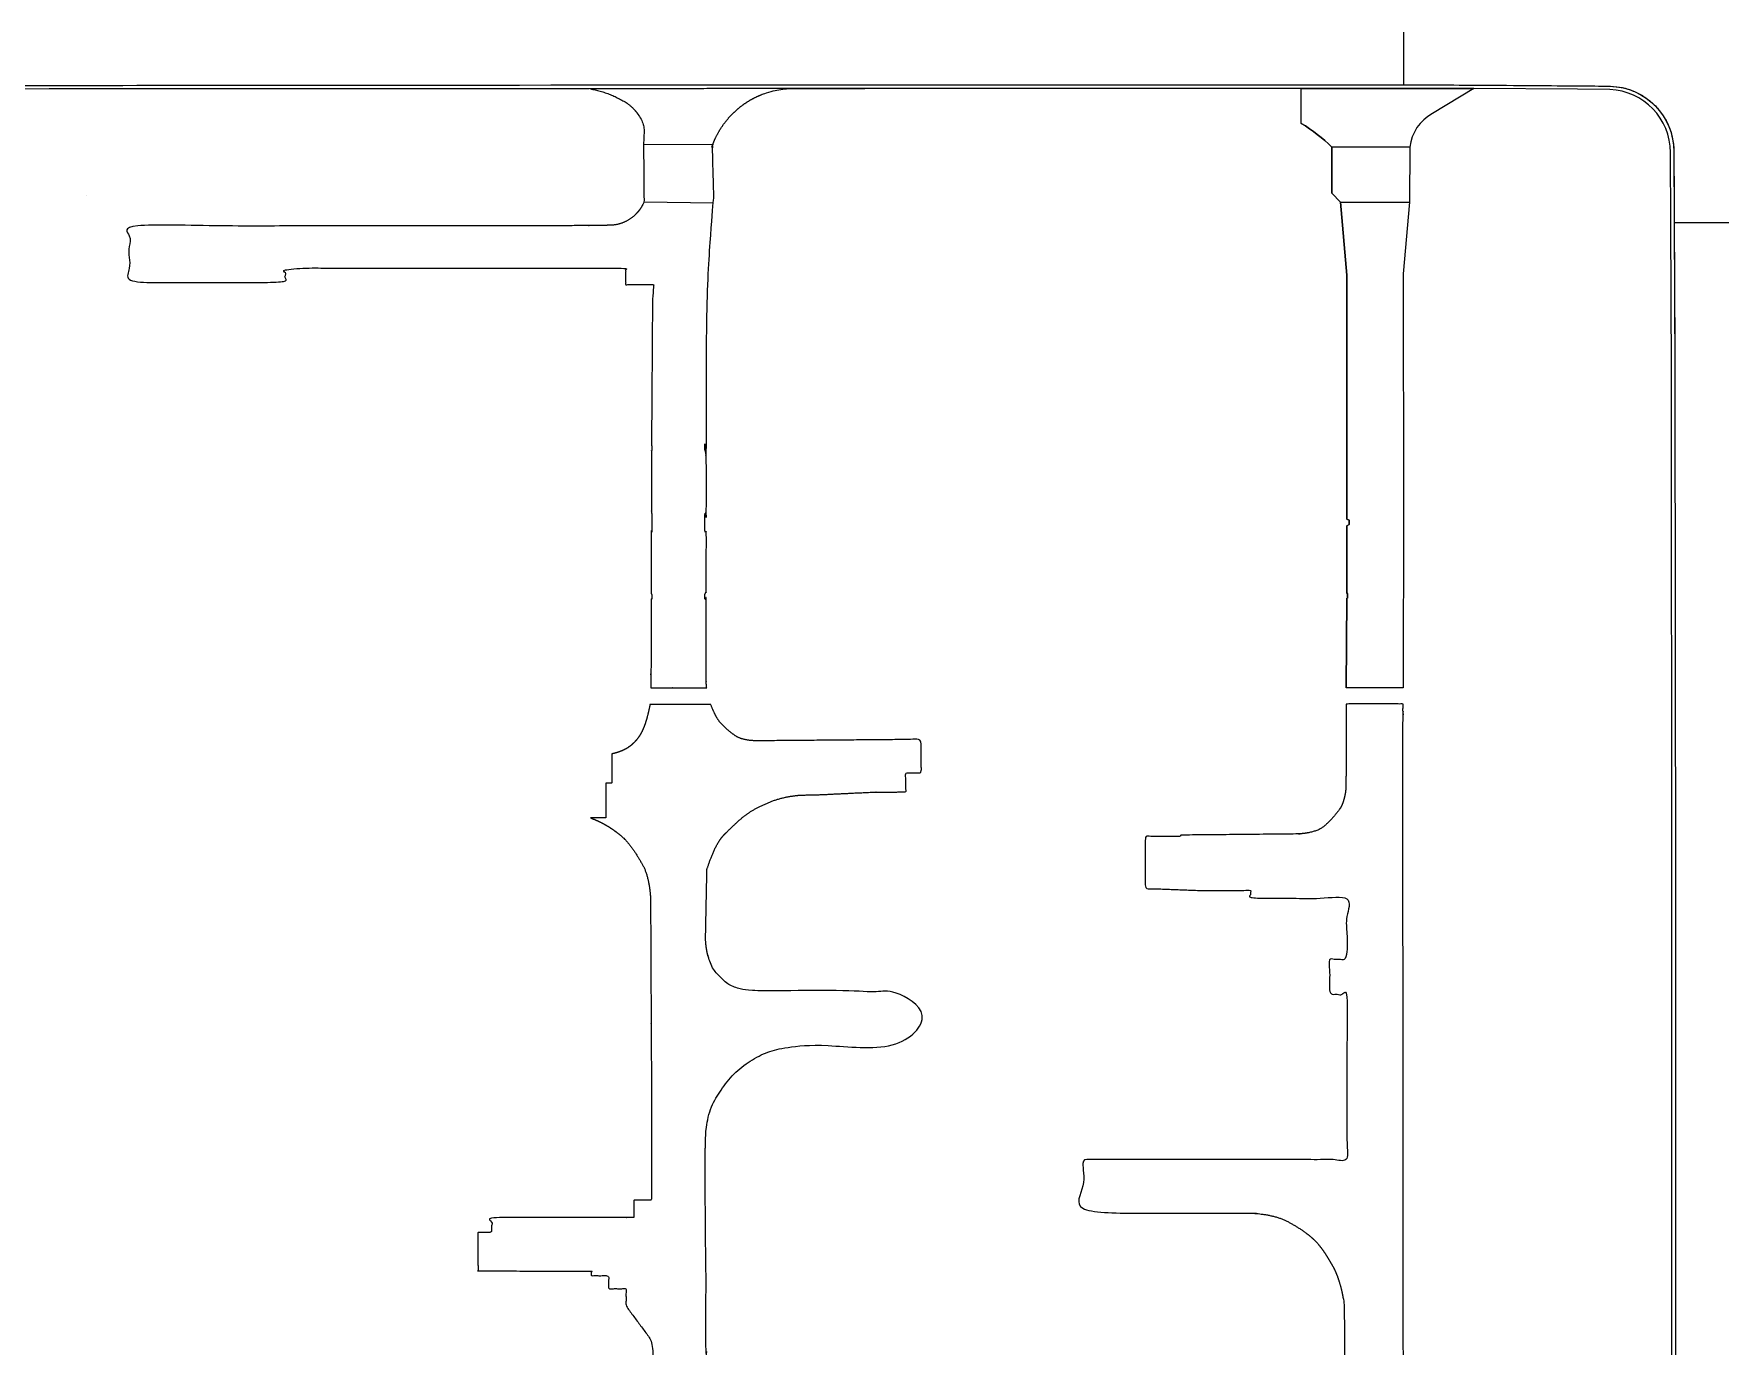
# Model space of a CAD drawing. Header units: millimetres. Extents: x 0 to 840, y 0 to 594.
# Drawn here: x 700.8 to 712.46, y 192.76 to 201.81 of the extents above; entities that cross this region are included whole.
import ezdxf

# ---------------------------------------------------------------- set-up
doc = ezdxf.new("R2010")
doc.units = ezdxf.units.MM
doc.layers.add('AC-0000-BESTAAND-co-06', color=1, linetype='Continuous')

msp = doc.modelspace()

# ---------------------------------------------------------------- linework, layer by layer
at = {"layer": 'AC-0000-BESTAAND-co-06', "linetype": 'Continuous', "lineweight": 13, "transparency": 33554687}
for p, q in [((710.2404492036108, 201.8208766132393), (710.2395154512155, 201.4607277384293)), ((705.4819005769345, 201.0459316132856), (705.0000638276938, 201.0468537382349)), ((710.2848349515948, 201.0286609881823), (709.7461969530809, 201.0288957383982)), ((705.0031125773344, 200.6526173633556), (705.4816665765497, 200.6449703634516)), ((709.8046084525663, 200.6506471131961), (710.2808149517182, 200.6486464884165)), ((712.1065658279363, 200.5090576131861), (712.4832882028672, 200.5105744882985))]:
    msp.add_line(p, q, dxfattribs=at)
at = {"layer": 'AC-0000-BESTAAND-co-06', "linetype": 'Continuous', "lineweight": 0, "transparency": 33554687}
msp.add_line((701.1594750764448, 200.6989591133115), (701.1594750764448, 200.6990067382376), dxfattribs=at)
at = {"layer": 'AC-0000-BESTAAND-co-06', "linetype": 'Continuous', "lineweight": 13, "transparency": 33554687, "flags": 128}
for points in [[(700.5227393260825, 201.4519298634059), (700.901425200947, 201.4552422382203), (710.2395154512155, 201.4607277384293), (711.4395075761381, 201.4518023631335), (711.667234952994, 201.4494556132504), (711.6672349194664, 201.4494555912479, -0.4042129064841196), (712.1046875244606, 200.9985365863922), (712.1046874518174, 200.9985364882541), (712.1065658279363, 200.5090576131861), (712.1118600782606, 199.4846832384155), (712.1153674521152, 195.8490398634258), (712.1149110770452, 184.8354623633004)], [(712.0909110786993, 184.8355069882036), (712.0913674509752, 195.8490169881643), (712.0878600771207, 199.484660363154), (712.0825658267963, 200.5089657384469), (712.0807107020769, 200.9924359882516), (712.0807107551623, 200.9924358052467, 0.4042129064841196), (711.6633882182318, 201.425493957222), (711.663388201468, 201.4254938632748), (711.4393290779221, 201.4278031132217), (710.7246068264026, 201.4339144883943), (709.5354608283046, 201.4341927382429), (709.2237942036841, 201.4330703633404), (706.5216608266014, 201.4330703633404), (704.6251444532204, 201.4318823633748), (700.9015373284597, 201.4312422381281), (700.5229519526142, 201.4279309882349)], [(709.5354608283046, 201.1930703634662, -0.05374771454984904), (709.7461969530809, 201.0288957383982), (709.7461969530809, 201.0288957383982), (709.744860827424, 200.7108987383344), (709.8046084525663, 200.6506471131961), (709.8502632011327, 200.1469366134643), (709.8499673283327, 198.532674863216), (709.8497322019789, 198.4643914882126), (709.8654807028029, 198.4565172381499), (709.8654807028029, 198.426517238122), (709.8495743260387, 198.4185642383327), (709.8499673283327, 197.9564746131455), (709.8534462009225, 197.9495168634257), (709.8534462009225, 197.9195168633978), (709.8497284524742, 197.9195168633978), (709.845724950977, 197.3005399881895)]]:
    msp.add_lwpolyline(points, format="xyb", dxfattribs=at)
for points in [[(709.5354608283046, 201.2944909884627), (709.5354608283046, 201.4341927382429)], [(712.1118600782606, 199.4846832384155), (712.1153674521152, 195.8490398634258), (712.1148919523362, 184.3780197382239)]]:
    msp.add_lwpolyline(points, dxfattribs=at)
msp.add_lwpolyline([(710.2370569524023, 197.3005399881895), (709.845724950977, 197.3005399881895), (709.8497284524742, 197.9195168633978), (709.8534462009225, 197.9195168633978), (709.8534462009225, 197.9495168634257), (709.8499673283327, 197.9564746131455), (709.8495743260387, 198.4185642383327), (709.8654807028029, 198.426517238122), (709.8654807028029, 198.4565172381499), (709.8497322019789, 198.4643914882126), (709.8499673283327, 198.532674863216), (709.8502632011327, 200.1469366134643), (709.8046084525663, 200.6506471131961), (709.744860827424, 200.7108987383344), (709.7461969530809, 201.0288957383982), (709.7461969558749, 201.0288957345565, 0.05374771454984904), (709.5354608283046, 201.1930703634662), (709.5354608283046, 201.4341927382429), (710.7246068264026, 201.4339144883943), (710.4390582036826, 201.2605268633724), (710.4390582064766, 201.2605267341514, 0.2482399296849926), (710.2848350158561, 201.0286607716498), (710.2848349515948, 201.0286606134414), (710.2808149517182, 200.6486464884165), (710.2386900768283, 200.1564379882566), (710.2390343271795, 198.5317962382487)], format="xyb", close=True, dxfattribs=at)
at = {"layer": 'AC-0000-BESTAAND-co-06', "linetype": 'Continuous', "lineweight": 13, "transparency": 33554687}
for points, weights, knots in [([(699.7599143269131, 199.0126309882417), (699.7598567013288, 199.084630988169), (699.7597990785384, 199.1566309884456), (699.7597414529541, 199.228630988373), (699.8087774528781, 199.2286702383808), (699.857813452802, 199.2287094883886), (699.906849452726, 199.2287487383965), (699.906788077637, 199.2604003634569), (699.906726702548, 199.2920519881682), (699.906665327459, 199.3237036132286), (699.842665451079, 199.3235792383584), (699.778665577493, 199.323454863139), (699.7146657011131, 199.3233304882688), (699.7143859523007, 199.4673302384126), (699.7141062034884, 199.6113299882072), (699.7138264518821, 199.7553297383511), (699.6999904526988, 199.755786113421), (699.6861544535154, 199.7562424881417), (699.6723184515381, 199.7566988632116), (699.6731237009758, 199.7816211132831), (699.6739289532075, 199.8065433633546), (699.6747342026451, 199.8314656134262), (699.6771389511073, 199.8757394881486), (699.6795437023634, 199.9200133632203), (699.6819484536195, 199.9642872382919), (699.6825418281028, 200.0047493632683), (699.6831352025861, 200.0452114882446), (699.6837285770694, 200.0856736132209), (699.7006912021557, 200.0854977381914), (699.717653827242, 200.0853218631619), (699.7346164523283, 200.0851459881324), (699.7350307027468, 200.2729074881445), (699.7354449531654, 200.4606689881566), (699.7358592035839, 200.6484304881687), (699.7352192033673, 200.7763377382453), (699.7345792031506, 200.9042449883218), (699.7339392029339, 201.0321522383983), (699.7358042825604, 201.0760301282662), (699.7481331010008, 201.1565245755282), (699.780834453612, 201.200981738375), (699.8172160819763, 201.2504422034635), (699.8675048439422, 201.3005466700797), (699.915107703268, 201.3423068633801), (699.9687850898722, 201.3893960112273), (700.0659845000723, 201.4154128253958), (700.1184117034668, 201.4258962382828), (700.1176595785314, 201.4333727384019), (700.116907453596, 201.4408492381717), (700.1161553286606, 201.4483257382908), (700.2516833268696, 201.4495271133292), (700.3872113278726, 201.4507284883675), (700.5227393260816, 201.4519298634059), (700.6489679519677, 201.4530339884604), (700.7751965778539, 201.4541381131658), (700.901425200946, 201.4552422382203), (704.0141219510356, 201.4570707381736), (707.1268187011251, 201.4588992381268), (710.2395154512146, 201.4607277384293), (710.6395128261888, 201.4577526133307), (711.039510201163, 201.4547774882321), (711.4395075761372, 201.4518023631335), (711.5154167036185, 201.4510201132889), (711.5913258283058, 201.4502378634443), (711.6672349529931, 201.4494556132504), (711.9247649074182, 201.4411371324477), (712.1041786395594, 201.2562003816508), (712.1046875244597, 200.9985365863922), (712.1053138286466, 200.8353771131751), (712.105939828291, 200.6722173633552), (712.1065658279354, 200.5090576131861), (712.1083305761808, 200.167599488379), (712.1100953272203, 199.8261413632226), (712.1118600782597, 199.4846832384155)], [1, 1, 1, 1, 1, 1, 1, 1, 1, 1, 1, 1, 1, 1, 1, 1, 1, 1, 1, 1, 1, 1, 1, 1, 1, 1, 1, 1, 1, 1, 1, 1, 1, 1, 1, 1, 1, 1, 1, 1, 1, 1, 1, 1, 1, 1, 1, 1, 1, 1, 1, 1, 1, 1, 1, 1, 1, 1, 1, 1, 1, 1, 1, 1, 0.8127445433415776, 0.8127445433415776, 1, 1, 1, 1, 1, 1, 1], [0, 0, 0, 0, 0.01666666666666667, 0.01666666666666667, 0.01666666666666667, 0.03333333333333333, 0.03333333333333333, 0.03333333333333333, 0.05, 0.05, 0.05, 0.06666666666666667, 0.06666666666666667, 0.06666666666666667, 0.08333333333333333, 0.08333333333333333, 0.08333333333333333, 0.1, 0.1, 0.1, 0.1166666666666667, 0.1166666666666667, 0.1166666666666667, 0.1333333333333333, 0.1333333333333333, 0.1333333333333333, 0.15, 0.15, 0.15, 0.1666666666666667, 0.1666666666666667, 0.1666666666666667, 0.1833333333333333, 0.1833333333333333, 0.1833333333333333, 0.2, 0.2, 0.2, 0.2593991066869605, 0.2593991066869605, 0.2593991066869605, 0.3254831133038344, 0.3254831133038344, 0.3254831133038344, 0.4, 0.4, 0.4, 0.4333333333333333, 0.4333333333333333, 0.4333333333333333, 0.4666666666666667, 0.4666666666666667, 0.4666666666666667, 0.5, 0.5, 0.5, 0.5333333333333333, 0.5333333333333333, 0.5333333333333333, 0.5666666666666667, 0.5666666666666667, 0.5666666666666667, 0.6, 0.6, 0.6, 0.8, 0.8, 0.8, 0.9, 0.9, 0.9, 1, 1, 1, 1]), ([(705.0511684533799, 197.3954783632453), (705.0511684533799, 197.3954783632453), (705.0515582034955, 197.5681408631881), (705.051947953611, 197.7408033631309), (705.0523377009326, 197.913465863423), (705.0537217012266, 197.913465863423), (705.0551057015205, 197.913465863423), (705.0564897018144, 197.913465863423), (705.0564897018144, 197.9234658633159), (705.0564897018144, 197.9334658632088), (705.0564897018144, 197.9434658634509), (705.0551353259602, 197.9465616132165), (705.0537809529001, 197.9496573633314), (705.0524265770459, 197.9527531134463), (705.0527457012454, 198.0941147381473), (705.0530648282388, 198.2354763631974), (705.0533839524383, 198.3768379882476), (705.0547118275085, 198.3768379882476), (705.0560397025788, 198.3768379882476), (705.0573675776491, 198.3768379882476), (705.0573675776491, 198.4188379881471), (705.0573675776491, 198.4608379883957), (705.0573675776491, 198.5028379882951), (705.0561344516123, 198.5028379882951), (705.0549013283694, 198.5028379882951), (705.0536682023326, 198.5028379882951), (705.0537543263877, 198.5409919882459), (705.0538404532367, 198.5791459881966), (705.0539265772918, 198.6172999881474), (705.0541659532705, 198.7232911133706), (705.0544053264553, 198.8292822382446), (705.054644702434, 198.9352733634678), (705.0552597022274, 198.9366791134034), (705.0558747020209, 198.9380848633391), (705.0564897018144, 198.9394906132748), (705.0564897018144, 198.9494906131677), (705.0564897018144, 198.9594906134098), (705.0564897018144, 198.9694906133027), (705.0559004512274, 198.9694906133027), (705.0553112034345, 198.9694906133027), (705.0547219528476, 198.9694906133027), (705.056967827923, 199.2993177382541), (705.0592137029985, 199.6291448632055), (705.0614595780739, 199.9589719881569), (705.0640453281471, 200.0000314882291), (705.0666310782203, 200.0410909883012), (705.0692168282935, 200.0821504883734), (705.0049695768053, 200.081728863277), (704.940722328111, 200.0813072381807), (704.8764750766227, 200.0808856134336), (704.8764750766227, 200.1189237384624), (704.8764750766227, 200.156961863142), (704.8764750766227, 200.1949999881708), (704.0942750763738, 200.1949999881708), (703.312075076125, 200.1949999881708), (702.5298750786701, 200.1949999881708), (702.5298750786701, 200.1623904882963), (702.5298750786701, 200.1297809884218), (702.5298750786701, 200.097171488198), (702.1710750762963, 200.0968276132862), (701.8122750767166, 200.0964837383744), (701.4534750771368, 200.0961398634627), (701.4534750771368, 200.2261398634673), (701.4534750771368, 200.3561398631227), (701.4534750771368, 200.4861398631274), (702.4498392021874, 200.4863717383505), (703.446203327238, 200.4866036132244), (704.4425674522886, 200.4868354884475), (704.5488445781762, 200.4879427382057), (704.6551217012698, 200.4890499883131), (704.7613988271573, 200.4901572384206), (704.8710210644326, 200.4898435212472), (704.962003153249, 200.5509941379805), (705.0031123091126, 200.6526169928056), (705.0020874873394, 200.7778892396982), (705.0010625761593, 200.9031613633069), (705.0000375783661, 201.0284333632826), (704.9991681682536, 201.0646913617184), (705.004781059421, 201.1147141760248), (705.0032445783386, 201.1514127384671), (705.0010445550674, 201.2039597698986), (704.9644165071318, 201.2613387369584), (704.9186427020127, 201.3059146133983), (704.8876877580428, 201.3360594478236), (704.8523340164343, 201.3518290057345), (704.8181449514473, 201.369869738448), (704.7599629875863, 201.4005709370631), (704.6825471068391, 201.4225419274098), (704.6251444532195, 201.4318823633748), (705.2573165786112, 201.432278363247), (705.8894887012088, 201.4326743634683), (706.5216608266005, 201.4330703633404), (706.3484013224611, 201.4330657442133), (706.1751418183217, 201.4330611247369), (706.0018823141822, 201.4330565056098), (705.7509947497988, 201.4193290545172), (705.5510481153274, 201.267163491555), (705.4709581308657, 201.0290068031554), (705.472428487114, 201.0285124063757), (705.4738988461563, 201.0280180099453), (705.4753692024046, 201.0275236131656), (705.4783474518576, 200.9208152383599), (705.4813257013107, 200.8141068632049), (705.4843039535576, 200.7073984883991), (705.4834248260254, 200.6865891131838), (705.4825457012871, 200.6657797383177), (705.4816665765488, 200.6449703634516), (705.4663475784132, 200.4575967384535), (705.4510285774836, 200.2702231134554), (705.435709576554, 200.0828494884572), (705.4351195771837, 199.7117298632893), (705.4345295778135, 199.3406102381214), (705.4339395784432, 198.9694906133027), (705.4301229514772, 198.9694906133027), (705.4263063273052, 198.9694906133027), (705.4224897031331, 198.9694906133027), (705.4224897031331, 198.9594906134098), (705.4224897031331, 198.9494906131677), (705.4224897031331, 198.9394906132748), (705.4262767028654, 198.9308344884575), (705.4300637025976, 198.9221783632911), (705.4338507023299, 198.9135222381246), (705.4336332031185, 198.7766274881815), (705.4334157011131, 198.6397327382383), (705.4331982019016, 198.5028379882951), (705.4299213275904, 198.5028379882951), (705.4266444532791, 198.5028379882951), (705.4233675761739, 198.5028379882951), (705.4233675761739, 198.4608379883957), (705.4233675761739, 198.4188379881471), (705.4233675761739, 198.3768379882476), (705.4265777025962, 198.3768379882476), (705.4297878262246, 198.3768379882476), (705.4329979526469, 198.3768379882476), (705.4327800762499, 198.2398889881824), (705.4325622026467, 198.1029399884665), (705.4323443262497, 197.9659909884012), (705.4290594528088, 197.9584826133014), (705.425774576574, 197.9509742382015), (705.4224897031331, 197.9434658634509), (705.4224897031331, 197.9334658632088), (705.4224897031331, 197.9234658633159), (705.4224897031331, 197.913465863423), (705.4257468268866, 197.913465863423), (705.429003953434, 197.913465863423), (705.4322610771874, 197.913465863423), (705.4319603261197, 197.7242943631518), (705.431659577846, 197.5351228632298), (705.4313588267783, 197.3459513633079), (705.4323169593358, 197.3308798192102), (705.4334510503927, 197.3156126467311), (705.435340202845, 197.3005399881895), (705.3072114525953, 197.3005399881895), (705.1790827023456, 197.3005399881895), (705.0509539520958, 197.3005399881895), (705.0510254525238, 197.3321861133245), (705.0510969529519, 197.3638322384595), (705.0511684533799, 197.3954783632453)], [1, 1, 1, 1, 1, 1, 1, 1, 1, 1, 1, 1, 1, 1, 1, 1, 1, 1, 1, 1, 1, 1, 1, 1, 1, 1, 1, 1, 1, 1, 1, 1, 1, 1, 1, 1, 1, 1, 1, 1, 1, 1, 1, 1, 1, 1, 1, 1, 1, 1, 1, 1, 1, 1, 1, 1, 1, 1, 1, 1, 1, 1, 1, 1, 1, 1, 1, 1, 1, 1, 1, 0.8855716340591825, 0.8855716340591825, 1, 1, 1, 1, 1, 1, 1, 1, 1, 1, 1, 1, 1, 1, 1, 1, 1, 1, 1, 1, 1, 1, 0.885109822217354, 0.885109822217354, 1, 1, 1, 1, 1, 1, 1, 1, 1, 1, 1, 1, 1, 1, 1, 1, 1, 1, 1, 1, 1, 1, 1, 1, 1, 1, 1, 1, 1, 1, 1, 1, 1, 1, 1, 1, 1, 1, 1, 1, 1, 1, 1, 1, 1, 1, 1, 1, 1, 1, 1, 1, 1, 1, 1, 1, 1, 1, 1, 1, 1], [0, 0, 0, 0, 0.001811594202898551, 0.003623188405797101, 0.003623188405797101, 0.003623188405797101, 0.007246376811594203, 0.007246376811594203, 0.007246376811594203, 0.0108695652173913, 0.0108695652173913, 0.0108695652173913, 0.01449275362318841, 0.01449275362318841, 0.01449275362318841, 0.01811594202898551, 0.01811594202898551, 0.01811594202898551, 0.02173913043478261, 0.02173913043478261, 0.02173913043478261, 0.02536231884057971, 0.02536231884057971, 0.02536231884057971, 0.02898550724637681, 0.02898550724637681, 0.02898550724637681, 0.03260869565217391, 0.03260869565217391, 0.03260869565217391, 0.03623188405797101, 0.03623188405797101, 0.03623188405797101, 0.03985507246376811, 0.03985507246376811, 0.03985507246376811, 0.04347826086956521, 0.04347826086956521, 0.04347826086956521, 0.04710144927536231, 0.04710144927536231, 0.04710144927536231, 0.0507246376811594, 0.0507246376811594, 0.0507246376811594, 0.05434782608695651, 0.05434782608695651, 0.05434782608695651, 0.0579710144927536, 0.0579710144927536, 0.0579710144927536, 0.0615942028985507, 0.0615942028985507, 0.0615942028985507, 0.0652173913043478, 0.0652173913043478, 0.0652173913043478, 0.0688405797101449, 0.0688405797101449, 0.0688405797101449, 0.072463768115942, 0.072463768115942, 0.072463768115942, 0.0760869565217391, 0.0760869565217391, 0.0760869565217391, 0.07971014492753621, 0.07971014492753621, 0.07971014492753621, 0.08333333333333333, 0.08333333333333333, 0.08333333333333333, 0.1666666666666667, 0.1666666666666667, 0.1666666666666667, 0.25, 0.25, 0.25, 0.2665082085677595, 0.2665082085677595, 0.2665082085677595, 0.2901455748319962, 0.2901455748319962, 0.2901455748319962, 0.3061305548800042, 0.3061305548800042, 0.3061305548800042, 0.3333333333333333, 0.3333333333333333, 0.3333333333333333, 0.4166666666666667, 0.4166666666666667, 0.4166666666666667, 0.5, 0.5, 0.5, 0.5833333333333334, 0.5833333333333334, 0.5833333333333334, 0.6666666666666666, 0.6666666666666666, 0.6666666666666666, 0.671875, 0.671875, 0.671875, 0.6770833333333334, 0.6770833333333334, 0.6770833333333334, 0.6822916666666666, 0.6822916666666666, 0.6822916666666666, 0.6875, 0.6875, 0.6875, 0.6927083333333334, 0.6927083333333334, 0.6927083333333334, 0.6979166666666666, 0.6979166666666666, 0.6979166666666666, 0.703125, 0.703125, 0.703125, 0.7083333333333334, 0.7083333333333334, 0.7083333333333334, 0.7135416666666666, 0.7135416666666666, 0.7135416666666666, 0.71875, 0.71875, 0.71875, 0.7239583333333334, 0.7239583333333334, 0.7239583333333334, 0.7291666666666666, 0.7291666666666666, 0.7291666666666666, 0.734375, 0.734375, 0.734375, 0.7395833333333334, 0.7395833333333334, 0.7395833333333334, 0.7447916666666666, 0.7447916666666666, 0.7447916666666666, 0.75, 0.75, 0.75, 0.8333333333333334, 0.8333333333333334, 0.8333333333333334, 0.9166666666666666, 0.9166666666666666, 0.9166666666666666, 1, 1, 1, 1]), ([(704.6337645784611, 196.404499988168), (704.6337645784611, 196.404499988168), (704.669068076148, 196.404499988168), (704.704371576629, 196.404499988168), (704.73967507711, 196.404499988168), (704.73967507711, 196.4844999883589), (704.73967507711, 196.5644999882006), (704.73967507711, 196.6444999883915), (704.7532750782216, 196.6444999883915), (704.7668750765392, 196.6444999883915), (704.7804750776509, 196.6444999883915), (704.7804752033794, 196.7115073632249), (704.780475326314, 196.7785147384075), (704.7804754520425, 196.8455221132408), (704.8372087073171, 196.8579261428476), (704.8902725497851, 196.8784612915279), (704.934669828474, 196.923666863333), (704.9831011131996, 196.9729798858552), (705.0056453034872, 197.0296354737166), (705.022196701228, 197.0906956133931), (705.0308297373945, 197.1225439435602), (705.0391025137747, 197.1541218672446), (705.0442898277784, 197.1865396132725), (705.0442884531462, 197.1865397383026), (705.0442870785141, 197.1865398633327), (705.044285701088, 197.1865399883627), (705.1839155763978, 197.1865399883627), (705.3235454517076, 197.1865399883627), (705.4631753270173, 197.1865399883627), (705.4631748268971, 197.1865398633327), (705.4631743267769, 197.1865397383026), (705.4631738266567, 197.1865396132725), (705.4739371542478, 197.1585838752599), (705.4859582814047, 197.1317094526985), (705.4998465780759, 197.1047221133285), (705.5296981702218, 197.046715355691), (705.5882770702833, 197.0010651962166), (705.6360113271171, 196.9683443633639), (705.682327044628, 196.9365959098595), (705.7739785597319, 196.9336053089737), (705.8201652015218, 196.9359023632514), (706.0850790762001, 196.9380968631976), (706.3499929536724, 196.9402913631438), (706.6149068283507, 196.9424858634393), (706.7143734511578, 196.9434373634667), (706.8138400767589, 196.9443888631449), (706.9133067023599, 196.9453403631724), (706.9139739521438, 196.8686124882461), (706.9146412019277, 196.7918846133198), (706.9153084517116, 196.7151567383935), (706.8792277029374, 196.714650988326), (706.8431469513694, 196.7141452382584), (706.8070662025953, 196.7136394881909), (706.8074430781076, 196.6702969881972), (706.8078199536199, 196.6269544882034), (706.8081968263382, 196.5836119882097), (706.7407145765269, 196.5826662381678), (706.6732323267156, 196.5817204881259), (706.6057500769043, 196.5807747384333), (706.5961163281122, 196.5810463634352), (706.5864825765261, 196.5813179884371), (706.576848827734, 196.5815896134391), (706.4570910785937, 196.57580311315), (706.3373333266595, 196.5700166132101), (706.2175755775193, 196.5642301132702), (706.1727593266064, 196.5632391131749), (706.1279430784875, 196.5622481134287), (706.0831268275747, 196.5612571133333), (706.0200248094866, 196.5567724766242), (705.940473158344, 196.5420651862896), (705.8772162035698, 196.5160366133587), (705.8287930884057, 196.4961117754956), (705.7793180751273, 196.4736289100056), (705.7328367032701, 196.443937613376), (705.6682764659295, 196.4026979296268), (705.6172333466479, 196.3476030692491), (705.5638373265633, 196.2966889883191), (705.4979468616316, 196.2338612243566), (705.4586929478342, 196.1139044207321), (705.4370277034709, 196.0508708632351), (705.4338232013056, 195.890078238308), (705.4306187019342, 195.7292856133809), (705.4274142025629, 195.5684929884537), (705.4288462199861, 195.5154116491121), (705.4437417727554, 195.4136868284349), (705.4842810765499, 195.3589759884435), (705.5121722728604, 195.3213347227811), (705.5527167482892, 195.279288793894), (705.5906625766897, 195.2541308632153), (705.6422940776342, 195.2198993885922), (705.7392629184419, 195.2115339534157), (705.789683326579, 195.2129641131996), (705.9220358268017, 195.2125363633768), (706.0543883270243, 195.2121086132047), (706.1867408272469, 195.2116808633818), (706.3252299534747, 195.2121588634127), (706.4637190769085, 195.2126368634435), (706.6022082031363, 195.2131148631252), (706.6028505782256, 195.2072279881486), (706.6034929533148, 195.201341113172), (706.604135328404, 195.1954542381955), (706.7096192021513, 195.1959228634169), (706.8151030786926, 195.196391488289), (706.9205869524399, 195.1968601131612), (706.9208553270096, 195.077521238456), (706.9211237015793, 194.9581823634016), (706.921392076149, 194.8388434883473), (706.7596567025998, 194.8392108633216), (706.5979213262567, 194.8395782382959), (706.4361859527075, 194.8399456132702), (706.3076902036214, 194.8353731132611), (706.1791944517413, 194.830800613252), (706.0506987026552, 194.8262281132429), (705.98755262649, 194.8239977017311), (705.8978816573167, 194.8091054674969), (705.8342097033405, 194.779150238357), (705.771486097447, 194.7496411716365), (705.7063516773874, 194.7148729475248), (705.6493688285941, 194.6631053632391), (705.5706696505317, 194.5916090049814), (705.5148323760027, 194.5026580657377), (705.4722555768335, 194.419204988264), (705.4391298819924, 194.3542766411356), (705.4278606283137, 194.2531865687142), (705.4283505784938, 194.188836863128), (705.4273600778201, 194.1613079882027), (705.4263695771465, 194.1337791132773), (705.4253790764728, 194.106250238352), (705.4253753269682, 194.0038283632402), (705.4253715774635, 193.9014064881285), (705.4253678279588, 193.798984613366), (705.4265985763291, 193.6449371133731), (705.4278293274933, 193.4908896133802), (705.4290600786576, 193.3368421133873), (705.4297644518906, 193.3032129881703), (705.4304688279176, 193.2695838633026), (705.4311732011506, 193.2359547384349), (705.4302709535355, 193.0896053634151), (705.4293687031263, 192.9432559883953), (705.4284664527172, 192.7969066133755), (705.4306310764173, 192.7512761133057), (705.4327957029113, 192.7056456132359), (705.4349603266114, 192.6600151131661), (705.4340728283519, 191.5364263633764), (705.4331853272984, 190.4128376132376), (705.4322978262448, 189.2892488634479), (705.4299970776433, 189.0790279882294), (705.4276963262478, 188.8688071133602), (705.4253955776462, 188.6585862381417), (705.4279274516398, 188.429473113365), (705.4304593284273, 188.2003599882391), (705.4329912024209, 187.9712468634625), (705.4339707032436, 187.931879988153), (705.4349502012724, 187.8925131131928), (705.4359297020951, 187.8531462382325), (705.4373239534566, 187.8334262383669), (705.4387182020241, 187.813706238152), (705.4401124533856, 187.7939862382864), (705.436746655464, 187.5859542859052), (705.5737188667654, 187.4293429807094), (705.7803452717731, 187.4049705363377), (705.9337412020782, 187.4025337382718), (706.0871369535694, 187.4000968633718), (706.2405327022666, 187.3976599881225), (706.2401712019587, 187.3125687382217), (706.2398097016508, 187.2274774883208), (706.2394482013428, 187.1423862384199), (706.1549684521401, 187.1425764884134), (706.0704887029374, 187.1427667384069), (705.9860089509407, 187.1429569884003), (705.9160178270781, 187.1431146132327), (705.8460267032156, 187.1432722384143), (705.776035576559, 187.1434298632466), (705.5731749091892, 187.1351227409704), (705.440368470237, 186.9815525694084), (705.4614114029923, 186.7796155933556), (705.4593530785883, 186.7096374883349), (705.4572948268274, 186.6396592383771), (705.4552365778604, 186.5696809884193), (705.3134074532086, 186.5704119881648), (705.1715783285567, 186.5711429882595), (705.0297492011109, 186.5718739883541), (705.0304932011882, 186.6418701134189), (705.0312372012654, 186.7118662381345), (705.0319812013427, 186.7818623631993), (705.0348645760337, 186.9323827384305), (705.0377479535186, 187.0829031133126), (705.0406313282097, 187.2334234881946), (705.0401736092413, 187.3015975914695), (705.0289023578757, 187.3909912478211), (705.0038269529709, 187.4594468632513), (704.9803214589724, 187.5236166320774), (704.9490317389959, 187.5900897765332), (704.9052900760094, 187.6501579881678), (704.862672348007, 187.7086827585972), (704.8164053824389, 187.7562332111211), (704.7569828270593, 187.7976286131689), (704.6962726968, 187.8399209759464), (704.6292094974438, 187.867742395707), (704.5645238277161, 187.8904636131865), (704.4930051634678, 187.9155849600011), (704.4030018546277, 187.9292990423073), (704.3317992020989, 187.9311301134094), (704.100361578598, 187.9303031132822), (703.8689239523032, 187.929476113155), (703.6374863260085, 187.9286491133771), (703.6374863260085, 187.9290789883617), (703.6374863260085, 187.9295088633462), (703.6374863260085, 187.9299387383307), (703.6374863260085, 187.9295088633462), (703.6374863260085, 187.9290789883617), (703.6374863260085, 187.9286491133771), (703.6374863260085, 188.0531549881944), (703.6374863260085, 188.1776608633609), (703.6374863260085, 188.3021667381781), (703.9882169528523, 188.3003387383451), (704.3389475769022, 188.2985107381628), (704.6896782009521, 188.2966827383298), (704.7344161313617, 188.2965119797536), (704.8261504205534, 188.3065340149715), (704.8723268280396, 188.3423817384555), (704.924382414169, 188.3827935940153), (704.9852736466223, 188.4434457145198), (705.015282452538, 188.4992701133979), (705.0459904293189, 188.5563951587337), (705.0523756988937, 188.658210319214), (705.0496354535812, 188.7137318631667), (705.0497619532639, 189.5837576131835), (705.0498884529466, 190.4537833632003), (705.0500149526292, 191.3238091132171), (705.038328769117, 191.3939534897017), (705.0042916093612, 191.5820379018351), (704.9108670786613, 191.6524077382437), (704.8202442018905, 191.7206672922275), (704.7278311825016, 191.7950601316788), (704.6145953279579, 191.8314031131831), (704.4992622737432, 191.8684191891025), (704.3788622025991, 191.8796870615133), (704.2638229536483, 191.8668188634128), (704.1536588430995, 191.8544959943774), (704.0485644233072, 191.8244393752921), (703.9448895766059, 191.7560693631913), (703.8393978993067, 191.6865012121652), (703.7772397086615, 191.5984978331053), (703.7223143265242, 191.4943936132859), (703.665453093558, 191.3866202296722), (703.6499799829567, 191.248131335693), (703.7005249517629, 191.1394223633488), (703.7430075551042, 191.048053428045), (703.8271516202608, 190.972511722337), (703.9027950777331, 190.9193427383234), (703.9961447133342, 190.8537282688576), (704.1753464392045, 190.8391428175182), (704.2634925781408, 190.8420818634131), (704.2637293277899, 190.7168084884561), (704.2639660774389, 190.5915351131498), (704.264202827088, 190.4662617381928), (703.9103622012431, 190.465526613154), (703.5565215781921, 190.4647914884645), (703.2026809523472, 190.4640563634257), (703.2026809523472, 190.6291949883835), (703.2026809523472, 190.7943336133412), (703.2026809523472, 190.959472238299), (703.2367668277243, 190.959472238299), (703.2708527031014, 190.959472238299), (703.3049385784784, 190.959472238299), (703.3049385784784, 191.3938811133648), (703.3049385784784, 191.8282899884307), (703.3049385784784, 192.2626988631473), (703.6172273275101, 192.2619263632023), (703.9295160765419, 192.2611538632573), (704.2418048283675, 192.2603813633123), (704.3929258263329, 192.2600951132863), (704.5440468270922, 192.2598088632603), (704.6951678278515, 192.2595226132344), (704.7794833280736, 192.2989854882271), (704.8637988282958, 192.3384483632199), (704.9481143285179, 192.3779112382126), (705.0165244326586, 192.4099297810844), (705.0308878351593, 192.5088475624598), (705.0463009536857, 192.5821306131347), (705.0632789763281, 192.6628541584159), (705.0815741647625, 192.7644687926895), (705.0320524531076, 192.8313271131865), (704.9810924515718, 192.9001272384576), (704.9301324528301, 192.9689273633794), (704.8791724512944, 193.0377274883012), (704.8791724512944, 193.0777274882221), (704.8791724512944, 193.1177274881429), (704.8791724512944, 193.157727488413), (704.8391724531198, 193.157727488413), (704.7991724521512, 193.157727488413), (704.7591724511826, 193.157727488413), (704.7591724511826, 193.1877274884409), (704.7591724511826, 193.2177274884689), (704.7591724511826, 193.2477274881476), (704.719172453008, 193.2477274881476), (704.6791724520394, 193.2477274881476), (704.6391724510709, 193.2477274881476), (704.6391724510709, 193.2577274883897), (704.6391724510709, 193.2677274882826), (704.6391724510709, 193.2777274881755), (704.3789443284863, 193.2788054882349), (704.1187162031079, 193.2798834882942), (703.8584880777294, 193.2809614883536), (703.8584022023374, 193.3080226132679), (703.8583163269454, 193.3350837381822), (703.8582304515535, 193.3621448634458), (703.8577479528853, 193.4234632383832), (703.8572654514232, 193.4847816133206), (703.8567829527551, 193.546099988258), (703.8886803271839, 193.546099988258), (703.9205777016127, 193.546099988258), (703.9524750760415, 193.546099988258), (703.9524750760415, 193.5801284884601), (703.9524750760415, 193.614156988313), (703.9524750760415, 193.6481854881658), (704.2396122035229, 193.6481857382259), (704.5267493282104, 193.6481859882861), (704.8138864528978, 193.6481862383462), (704.8538863281378, 193.6482892383156), (704.8938862033779, 193.6483922382849), (704.9338860786179, 193.6484952382543), (704.9337832019323, 193.6884951131451), (704.9336803280407, 193.7284949883851), (704.9335774513552, 193.7684948632759), (704.973677328288, 193.7685979882754), (705.0137772024268, 193.7687011132748), (705.0538770765656, 193.7688042382742), (705.05382320328, 194.079948988141), (705.0537693272004, 194.3910937383571), (705.0537154511208, 194.7022384882239), (705.0518480776468, 195.079903863234), (705.0499807013789, 195.4575692382441), (705.048113327905, 195.8352346132542), (705.0468509238804, 195.9036426921175), (705.0326704983258, 196.0128213967928), (704.9926748280072, 196.0815439884118), (704.9518717708656, 196.1516538702217), (704.9057760950768, 196.2319693128611), (704.837468328386, 196.2870972384499), (704.8060845774257, 196.3124255582024), (704.7744861100459, 196.3347841783925), (704.7402754532764, 196.3546069882377), (704.7402753275478, 196.3546068632077), (704.7402752018193, 196.3546067381776), (704.7402750760907, 196.3546066131476), (704.7216750769535, 196.364237738404), (704.7034507239828, 196.3746767471112), (704.684475078679, 196.3834999882183), (704.6683743116105, 196.3909864746765), (704.651636078454, 196.3971019884139), (704.6352165783414, 196.4039029881624), (704.6347325765187, 196.4041019881643), (704.6342485774899, 196.4043009881661), (704.6337645784611, 196.404499988168)], [1, 1, 1, 1, 1, 1, 1, 1, 1, 1, 1, 1, 1, 1, 1, 1, 1, 1, 1, 1, 1, 1, 1, 1, 1, 1, 1, 1, 1, 1, 1, 1, 1, 1, 1, 1, 1, 1, 1, 1, 1, 1, 1, 1, 1, 1, 1, 1, 1, 1, 1, 1, 1, 1, 1, 1, 1, 1, 1, 1, 1, 1, 1, 1, 1, 1, 1, 1, 1, 1, 1, 1, 1, 1, 1, 1, 1, 1, 1, 1, 1, 1, 1, 1, 1, 1, 1, 1, 1, 1, 1, 1, 1, 1, 1, 1, 1, 1, 1, 1, 1, 1, 1, 1, 1, 1, 1, 1, 1, 1, 1, 1, 1, 1, 1, 1, 1, 1, 1, 1, 1, 1, 1, 1, 1, 1, 1, 1, 1, 1, 1, 1, 1, 1, 1, 1, 1, 1, 1, 1, 1, 1, 1, 1, 1, 1, 1, 1, 1, 1, 1, 1, 1, 1, 1, 1, 1, 1, 0.8279848799129319, 0.8279848799129319, 1, 1, 1, 1, 1, 1, 1, 1, 1, 1, 1, 1, 1, 0.7896803642766563, 0.7896803642766563, 1, 1, 1, 1, 1, 1, 1, 1, 1, 1, 1, 1, 1, 1, 1, 1, 1, 1, 1, 1, 1, 1, 1, 1, 1, 1, 1, 1, 1, 1, 1, 1, 1, 1, 1, 1, 1, 1, 1, 1, 1, 1, 1, 1, 1, 1, 1, 1, 1, 1, 1, 1, 1, 1, 1, 1, 1, 1, 1, 1, 1, 1, 1, 1, 1, 1, 1, 1, 1, 1, 1, 1, 1, 1, 1, 1, 1, 1, 1, 1, 1, 1, 1, 1, 1, 1, 1, 1, 1, 1, 1, 1, 1, 1, 1, 1, 1, 1, 1, 1, 1, 1, 1, 1, 1, 1, 1, 1, 1, 1, 1, 1, 1, 1, 1, 1, 1, 1, 1, 1, 1, 1, 1, 1, 1, 1, 1, 1, 1, 1, 1, 1, 1, 1, 1, 1, 1, 1, 1, 1, 1, 1, 1, 1, 1, 1, 1, 1, 1, 1, 1, 1, 1, 1, 1, 1, 1, 1, 1, 1, 1, 1, 1, 1, 1, 1, 1, 1, 1, 1, 1, 1, 1, 1, 1, 1, 1, 1, 1, 1, 1], [0, 0, 0, 0, 0.006097560975609756, 0.01219512195121951, 0.01219512195121951, 0.01219512195121951, 0.02439024390243903, 0.02439024390243903, 0.02439024390243903, 0.04878048780487805, 0.04878048780487805, 0.04878048780487805, 0.07317073170731707, 0.07317073170731707, 0.07317073170731707, 0.08234053546011413, 0.08234053546011413, 0.08234053546011413, 0.0923435222803996, 0.0923435222803996, 0.0923435222803996, 0.0975609756097561, 0.0975609756097561, 0.0975609756097561, 0.1219512195121951, 0.1219512195121951, 0.1219512195121951, 0.1463414634146341, 0.1463414634146341, 0.1463414634146341, 0.1707317073170732, 0.1707317073170732, 0.1707317073170732, 0.1753908350860584, 0.1753908350860584, 0.1753908350860584, 0.1854051937373082, 0.1854051937373082, 0.1854051937373082, 0.1951219512195122, 0.1951219512195122, 0.1951219512195122, 0.1978319783197832, 0.1978319783197832, 0.1978319783197832, 0.2005420054200542, 0.2005420054200542, 0.2005420054200542, 0.2032520325203252, 0.2032520325203252, 0.2032520325203252, 0.2059620596205962, 0.2059620596205962, 0.2059620596205962, 0.2086720867208672, 0.2086720867208672, 0.2086720867208672, 0.2113821138211382, 0.2113821138211382, 0.2113821138211382, 0.2140921409214092, 0.2140921409214092, 0.2140921409214092, 0.2168021680216802, 0.2168021680216802, 0.2168021680216802, 0.2195121951219512, 0.2195121951219512, 0.2195121951219512, 0.2254024649968899, 0.2254024649968899, 0.2254024649968899, 0.2299114586908027, 0.2299114586908027, 0.2299114586908027, 0.2361742189479401, 0.2361742189479401, 0.2361742189479401, 0.2439024390243902, 0.2439024390243902, 0.2439024390243902, 0.2682926829268293, 0.2682926829268293, 0.2682926829268293, 0.277587230495376, 0.277587230495376, 0.277587230495376, 0.2839819144870959, 0.2839819144870959, 0.2839819144870959, 0.2926829268292683, 0.2926829268292683, 0.2926829268292683, 0.2961672473867596, 0.2961672473867596, 0.2961672473867596, 0.299651567944251, 0.299651567944251, 0.299651567944251, 0.3031358885017423, 0.3031358885017423, 0.3031358885017423, 0.3066202090592335, 0.3066202090592335, 0.3066202090592335, 0.3101045296167247, 0.3101045296167247, 0.3101045296167247, 0.3135888501742161, 0.3135888501742161, 0.3135888501742161, 0.3170731707317073, 0.3170731707317073, 0.3170731707317073, 0.3226111692340597, 0.3226111692340597, 0.3226111692340597, 0.328066683009198, 0.328066683009198, 0.328066683009198, 0.3356013086300272, 0.3356013086300272, 0.3356013086300272, 0.3414634146341464, 0.3414634146341464, 0.3414634146341464, 0.3536585365853658, 0.3536585365853658, 0.3536585365853658, 0.3658536585365855, 0.3658536585365855, 0.3658536585365855, 0.3685636856368564, 0.3685636856368564, 0.3685636856368564, 0.3712737127371274, 0.3712737127371274, 0.3712737127371274, 0.3739837398373985, 0.3739837398373985, 0.3739837398373985, 0.3766937669376693, 0.3766937669376693, 0.3766937669376693, 0.3794037940379404, 0.3794037940379404, 0.3794037940379404, 0.3821138211382114, 0.3821138211382114, 0.3821138211382114, 0.3848238482384823, 0.3848238482384823, 0.3848238482384823, 0.3875338753387533, 0.3875338753387533, 0.3875338753387533, 0.3902439024390244, 0.3902439024390244, 0.3902439024390244, 0.4146341463414634, 0.4146341463414634, 0.4146341463414634, 0.4207317073170732, 0.4207317073170732, 0.4207317073170732, 0.4268292682926829, 0.4268292682926829, 0.4268292682926829, 0.4329268292682927, 0.4329268292682927, 0.4329268292682927, 0.4390243902439024, 0.4390243902439024, 0.4390243902439024, 0.4634146341463415, 0.4634146341463415, 0.4634146341463415, 0.4878048780487805, 0.4878048780487805, 0.4878048780487805, 0.5121951219512196, 0.5121951219512196, 0.5121951219512196, 0.5365853658536586, 0.5365853658536586, 0.5365853658536586, 0.5609756097560976, 0.5609756097560976, 0.5609756097560976, 0.5660406005667632, 0.5660406005667632, 0.5660406005667632, 0.5707884841038012, 0.5707884841038012, 0.5707884841038012, 0.5754143716721168, 0.5754143716721168, 0.5754143716721168, 0.5801404935198683, 0.5801404935198683, 0.5801404935198683, 0.5853658536585366, 0.5853658536585366, 0.5853658536585366, 0.6097560975609757, 0.6097560975609757, 0.6097560975609757, 0.6341463414634146, 0.6341463414634146, 0.6341463414634146, 0.6463414634146339, 0.6463414634146339, 0.6463414634146339, 0.6585365853658537, 0.6585365853658537, 0.6585365853658537, 0.6829268292682927, 0.6829268292682927, 0.6829268292682927, 0.690360827342879, 0.690360827342879, 0.690360827342879, 0.6987413221357611, 0.6987413221357611, 0.6987413221357611, 0.7073170731707317, 0.7073170731707317, 0.7073170731707317, 0.7317073170731707, 0.7317073170731707, 0.7317073170731707, 0.734860641141638, 0.734860641141638, 0.734860641141638, 0.737919401900313, 0.737919401900313, 0.737919401900313, 0.7410348127745319, 0.7410348127745319, 0.7410348127745319, 0.7440181985786402, 0.7440181985786402, 0.7440181985786402, 0.7470538662356222, 0.7470538662356222, 0.7470538662356222, 0.7501965263023759, 0.7501965263023759, 0.7501965263023759, 0.7528379044540269, 0.7528379044540269, 0.7528379044540269, 0.7560975609756097, 0.7560975609756097, 0.7560975609756097, 0.7595818815331011, 0.7595818815331011, 0.7595818815331011, 0.7630662020905922, 0.7630662020905922, 0.7630662020905922, 0.7665505226480837, 0.7665505226480837, 0.7665505226480837, 0.7700348432055748, 0.7700348432055748, 0.7700348432055748, 0.7735191637630662, 0.7735191637630662, 0.7735191637630662, 0.7770034843205573, 0.7770034843205573, 0.7770034843205573, 0.7804878048780488, 0.7804878048780488, 0.7804878048780488, 0.7872165396291706, 0.7872165396291706, 0.7872165396291706, 0.7926759563893637, 0.7926759563893637, 0.7926759563893637, 0.7986896726831537, 0.7986896726831537, 0.7986896726831537, 0.8048780487804879, 0.8048780487804879, 0.8048780487804879, 0.8089430894308942, 0.8089430894308942, 0.8089430894308942, 0.8130081300813009, 0.8130081300813009, 0.8130081300813009, 0.8170731707317073, 0.8170731707317073, 0.8170731707317073, 0.8211382113821137, 0.8211382113821137, 0.8211382113821137, 0.8252032520325204, 0.8252032520325204, 0.8252032520325204, 0.8292682926829268, 0.8292682926829268, 0.8292682926829268, 0.8536585365853658, 0.8536585365853658, 0.8536585365853658, 0.8780487804878049, 0.8780487804878049, 0.8780487804878049, 0.8810975609756098, 0.8810975609756098, 0.8810975609756098, 0.8841463414634146, 0.8841463414634146, 0.8841463414634146, 0.8871951219512195, 0.8871951219512195, 0.8871951219512195, 0.8902439024390244, 0.8902439024390244, 0.8902439024390244, 0.8932926829268293, 0.8932926829268293, 0.8932926829268293, 0.8963414634146342, 0.8963414634146342, 0.8963414634146342, 0.899390243902439, 0.899390243902439, 0.899390243902439, 0.9024390243902439, 0.9024390243902439, 0.9024390243902439, 0.9122386013140714, 0.9122386013140714, 0.9122386013140714, 0.922236000503399, 0.922236000503399, 0.922236000503399, 0.926829268292683, 0.926829268292683, 0.926829268292683, 0.9512195121951219, 0.9512195121951219, 0.9512195121951219, 0.964414153377295, 0.964414153377295, 0.964414153377295, 0.975609756097561, 0.975609756097561, 0.975609756097561, 1, 1, 1, 1]), ([(709.8264750777403, 187.9666999883284), (709.8424750775689, 187.982699988157), (709.8584750773975, 187.9986999883349), (709.8744750772262, 188.0146999881636), (709.8744750772262, 188.2902999882153), (709.8744750772262, 188.5658999882671), (709.8744750772262, 188.8414999883189), (709.8530310759911, 188.8414127382948), (709.83158707755, 188.8413254882707), (709.810143076315, 188.8412382382467), (709.793459853589, 188.9050141693824), (709.7652634302744, 188.9638466670676), (709.7312794536942, 189.0221071131327), (709.6984279225239, 189.0784261441822), (709.6560674435118, 189.1227019016897), (709.6057369536379, 189.16570586325), (709.5509315221229, 189.2125333535751), (709.4877736610019, 189.246948355556), (709.4275673278266, 189.2724492384386), (709.3638949715191, 189.2994181819759), (709.2743424554014, 189.3091976955566), (709.210959827959, 189.3089131131801), (709.01095982591, 189.3089131131801), (708.8109598266551, 189.3089131131801), (708.6109598274002, 189.3089131131801), (708.6109598274002, 189.3198919883962), (708.6109598274002, 189.330870863263), (708.6109598274002, 189.3418497381299), (708.5683307028035, 189.3409374884595), (708.5257015782067, 189.3400252384399), (708.48307245361, 189.3391129884203), (708.4832792016336, 189.5029734883956), (708.4834859524512, 189.6668339883709), (708.4836927032688, 189.8306944883461), (708.5823570773596, 189.8315929882028), (708.6810214514503, 189.8324914884088), (708.779685828335, 189.8333899882655), (708.7786929527888, 189.8437656133701), (708.7777000772426, 189.8541412381255), (708.7767072016964, 189.8645168632302), (709.0338732027108, 189.8661613632958), (709.2910392009312, 189.8678058633614), (709.5482052019456, 189.8694503634269), (709.7211759523138, 189.8725519497909), (709.850637034016, 189.9873053639692), (709.8744750772262, 190.1586537383064), (709.8744750772262, 190.3886024881886), (709.8744750772262, 190.61855123842), (709.8744750772262, 190.8484999883021), (709.9830609536389, 190.8484999883021), (710.0916468272576, 190.8484999883021), (710.2002327036703, 190.8484999883021), (710.215646828025, 190.8639141133553), (710.2310609523797, 190.8793282384086), (710.2464750767344, 190.8947423634618), (710.2442997018466, 191.3243618634096), (710.2421243269587, 191.7539813633575), (710.2399489520708, 192.1836008633054), (710.239363328054, 192.5063382382305), (710.2387777012432, 192.8290756131555), (710.2381920772264, 193.1518129884298), (710.2376748271877, 193.9548906131913), (710.237157577149, 194.7579682383021), (710.2366403271103, 195.5610458634128), (710.2364135770717, 195.9131314884671), (710.2361868270332, 196.2652171131722), (710.2359600769946, 196.6173027382265), (710.2362648262301, 196.8080484884358), (710.2365695782596, 196.9987942382959), (710.2368743274951, 197.189539988156), (710.1063638259316, 197.189539988156), (709.975853327162, 197.189539988156), (709.8453428283924, 197.189539988156), (709.8446858268821, 196.9987098632646), (709.8440288281658, 196.8078797383732), (709.8433718266556, 196.6170496131326), (709.8412501630032, 196.5772416660129), (709.8287063627163, 196.507095193354), (709.8007763274604, 196.4662234884254), (709.7711605657482, 196.4228849569135), (709.7288620485583, 196.3768509625024), (709.68876420284, 196.3434608633197), (709.6442438666368, 196.3063880887148), (709.5549742285752, 196.2945473184609), (709.5112092024306, 196.2932659884482), (709.2416462017814, 196.2906667382722), (708.9720832011321, 196.2880674884454), (708.7025202032769, 196.2854682382695), (708.7020067027429, 196.2823518634341), (708.7014932022089, 196.2792354882495), (708.7009797016749, 196.2761191134141), (708.620494826197, 196.2760748632518), (708.5400099535132, 196.2760306134387), (708.4595250780353, 196.2759863632764), (708.4590869531626, 196.1566779882214), (708.4586488282898, 196.0373696131664), (708.4582107034171, 195.9180612384607), (708.5801725773731, 195.9134348634198), (708.7021344513291, 195.9088084883788), (708.8240963280791, 195.9041821133378), (708.9440963281909, 195.9041926134178), (709.0640963283026, 195.9042031131485), (709.1840963284144, 195.9042136132284), (709.1840979517096, 195.8862136134212), (709.1840995777989, 195.8682136132647), (709.1841012010941, 195.8502136134575), (709.4061012011612, 195.8502331132568), (709.6281012012282, 195.8502526134052), (709.8501012012953, 195.8502721132045), (709.8501135785723, 195.7094921133048), (709.8501259530553, 195.5687121134051), (709.8501383275384, 195.4279321131562), (709.8101383265698, 195.4279286133624), (709.7701383283952, 195.4279251132193), (709.7301383274266, 195.4279216134255), (709.7301453263158, 195.3479216132346), (709.7301523279989, 195.2679216133929), (709.730159326888, 195.187921613202), (709.7701593278566, 195.187925113345), (709.8101593260312, 195.1879286131389), (709.8501593269998, 195.1879321132819), (709.8501927009443, 194.8079321131609), (709.8502260776827, 194.427932113389), (709.8502594516272, 194.047932113268), (709.6302594518879, 194.0479127381495), (709.4102594521487, 194.0478933633804), (709.1902594524095, 194.0478739882619), (709.0682594519699, 194.0478633631519), (708.9462594515303, 194.0478527383912), (708.8242594510907, 194.0478421132811), (708.5592154529536, 194.0481526132007), (708.2941714520225, 194.0484631134696), (708.0291274510914, 194.0487736133891), (708.0290369516829, 193.9253772381726), (708.0289464522743, 193.8019808633053), (708.0288559528658, 193.678584488438), (708.4148788260886, 193.678494613132), (708.8009017021054, 193.6784047381752), (709.1869245781222, 193.6783148632185), (709.2574106868947, 193.6766253872574), (709.3642319519663, 193.6610469573443), (709.4352323268199, 193.6236267381846), (709.5023227785373, 193.5882672151583), (709.5735677624712, 193.5462900762013), (709.6322550768623, 193.4861296133404), (709.6824073702687, 193.4347184164017), (709.7165314084509, 193.3748792881179), (709.7495554531583, 193.317620738273), (709.7965889270076, 193.2360720155793), (709.8230891939843, 193.1179454434696), (709.831884076319, 193.0370348633533), (709.8334823264399, 192.3075232382198), (709.8350805765608, 191.5780116134356), (709.8366788266817, 190.8484999883021), (709.8492775759319, 190.8484999883021), (709.861876327976, 190.8484999883021), (709.8744750772262, 190.8484999883021)], [1, 1, 1, 1, 1, 1, 1, 1, 1, 1, 1, 1, 1, 1, 1, 1, 1, 1, 1, 1, 1, 1, 1, 1, 1, 1, 1, 1, 1, 1, 1, 1, 1, 1, 1, 1, 1, 1, 1, 1, 1, 1, 1, 0.840072091405645, 0.840072091405645, 1, 1, 1, 1, 1, 1, 1, 1, 1, 1, 1, 1, 1, 1, 1, 1, 1, 1, 1, 1, 1, 1, 1, 1, 1, 1, 1, 1, 1, 1, 1, 1, 1, 1, 1, 1, 1, 1, 1, 1, 1, 1, 1, 1, 1, 1, 1, 1, 1, 1, 1, 1, 1, 1, 1, 1, 1, 1, 1, 1, 1, 1, 1, 1, 1, 1, 1, 1, 1, 1, 1, 1, 1, 1, 1, 1, 1, 1, 1, 1, 1, 1, 1, 1, 1, 1, 1, 1, 1, 1, 1, 1, 1, 1, 1, 1, 1, 1, 1, 1, 1, 1, 1, 1, 1, 1, 1, 1, 1, 1, 1, 1], [0, 0, 0, 0, 0.02777777777777778, 0.02777777777777778, 0.02777777777777778, 0.05555555555555555, 0.05555555555555555, 0.05555555555555555, 0.08333333333333333, 0.08333333333333333, 0.08333333333333333, 0.1034985619777587, 0.1034985619777587, 0.1034985619777587, 0.122991823919567, 0.122991823919567, 0.122991823919567, 0.1442182528515389, 0.1442182528515389, 0.1442182528515389, 0.1666666666666667, 0.1666666666666667, 0.1666666666666667, 0.1944444444444445, 0.1944444444444445, 0.1944444444444445, 0.2222222222222222, 0.2222222222222222, 0.2222222222222222, 0.25, 0.25, 0.25, 0.3333333333333333, 0.3333333333333333, 0.3333333333333333, 0.3611111111111111, 0.3611111111111111, 0.3611111111111111, 0.388888888888889, 0.388888888888889, 0.388888888888889, 0.4166666666666667, 0.4166666666666667, 0.4166666666666667, 0.5, 0.5, 0.5, 0.5092592592592592, 0.5092592592592592, 0.5092592592592592, 0.5185185185185185, 0.5185185185185185, 0.5185185185185185, 0.5277777777777778, 0.5277777777777778, 0.5277777777777778, 0.5370370370370371, 0.5370370370370371, 0.5370370370370371, 0.5462962962962963, 0.5462962962962963, 0.5462962962962963, 0.5555555555555557, 0.5555555555555557, 0.5555555555555557, 0.5648148148148149, 0.5648148148148149, 0.5648148148148149, 0.5740740740740741, 0.5740740740740741, 0.5740740740740741, 0.5833333333333334, 0.5833333333333334, 0.5833333333333334, 0.6666666666666666, 0.6666666666666666, 0.6666666666666666, 0.6924054212918364, 0.6924054212918364, 0.6924054212918364, 0.7196976475883251, 0.7196976475883251, 0.7196976475883251, 0.75, 0.75, 0.75, 0.7546296296296297, 0.7546296296296297, 0.7546296296296297, 0.7592592592592592, 0.7592592592592592, 0.7592592592592592, 0.7638888888888888, 0.7638888888888888, 0.7638888888888888, 0.7685185185185185, 0.7685185185185185, 0.7685185185185185, 0.7731481481481483, 0.7731481481481483, 0.7731481481481483, 0.7777777777777778, 0.7777777777777778, 0.7777777777777778, 0.7824074074074074, 0.7824074074074074, 0.7824074074074074, 0.7870370370370371, 0.7870370370370371, 0.7870370370370371, 0.7916666666666666, 0.7916666666666666, 0.7916666666666666, 0.7962962962962963, 0.7962962962962963, 0.7962962962962963, 0.8009259259259259, 0.8009259259259259, 0.8009259259259259, 0.8055555555555555, 0.8055555555555555, 0.8055555555555555, 0.8101851851851852, 0.8101851851851852, 0.8101851851851852, 0.8148148148148149, 0.8148148148148149, 0.8148148148148149, 0.8194444444444445, 0.8194444444444445, 0.8194444444444445, 0.8240740740740741, 0.8240740740740741, 0.8240740740740741, 0.8287037037037037, 0.8287037037037037, 0.8287037037037037, 0.8333333333333334, 0.8333333333333334, 0.8333333333333334, 0.8546871317729442, 0.8546871317729442, 0.8546871317729442, 0.8748649967578591, 0.8748649967578591, 0.8748649967578591, 0.8921083512123564, 0.8921083512123564, 0.8921083512123564, 0.9166666666666666, 0.9166666666666666, 0.9166666666666666, 0.9583333333333334, 0.9583333333333334, 0.9583333333333334, 1, 1, 1, 1])]:
    msp.add_rational_spline(points, weights, degree=3, knots=knots, dxfattribs=at)

doc.saveas('drawing.dxf')
